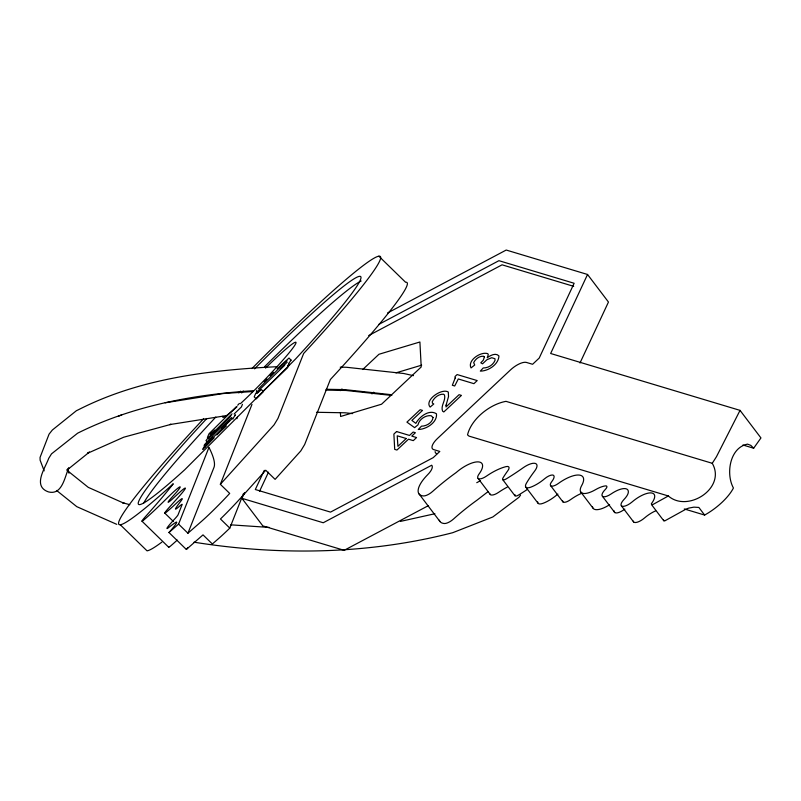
<?xml version="1.0" encoding="UTF-8"?>
<svg xmlns="http://www.w3.org/2000/svg" width="801" height="801" viewBox="0 0 801 801"><rect width="100%" height="100%" fill="white"/><g stroke="black" fill="none" stroke-linecap="round" stroke-linejoin="round"><path stroke-width="1.2" d="M202.903 448.86L204.565 446.007L231.93 418.803M178.583 524.104L208.961 447.399A159.059 27.324 45 0 1 213.957 467.464L187.935 533.226L178.583 524.104L168.971 532.515L186.333 549.456L203.013 534.878L212.365 543.999L218.573 538.572A36.926 2.703 -45.7 0 0 228.225 529.641L229.807 528.099L243.494 493.506M236.876 418.723L237.356 417.211M187.935 533.226L201.201 521.631A36.926 2.703 -45.7 0 0 227.524 495.769L229.697 493.426L220.345 484.305L251.985 404.395M284.645 365.326L255.719 393.401L254.217 396.895L256.22 398.848L263.489 391.529L261.316 389.576L256.951 393.511M68.746 467.954C64.791 476.535 62.338 495.609 48.36 491.874C32.2 486.167 45.216 468.134 48.701 458.372L51.504 453.867L77.647 433.181C131.985 406.027 192.881 394.503 253.136 390.728M428.515 505.581L344.16 550.327L262.828 525.897L241.912 498.322L244.545 492.685M264.28 470.337L255.319 489.521L330.523 512.109L433.201 457.651L439.809 451.444L433.711 449.611A14.038 5.337 -37.2 0 1 437.516 438.467L510.487 369.932A14.038 5.337 -37.2 0 1 526.497 362.452L532.595 364.285L539.203 358.077L574.137 283.274L498.923 260.685L378.803 324.405M259.514 491.403L268.475 472.21M387.534 312.991L506.212 250.042L587.544 274.473L550.647 353.491L740.034 410.372L760.95 437.947L753.661 448.22L742.917 444.996M579.994 363.003L608.46 302.047L587.544 274.473M740.034 410.372L716.464 456.71L712.259 463.298C726.567 488.029 687.789 513.091 668.344 495.979L469.006 436.114L467.524 434.883C471.338 418.873 490.012 404.165 506.002 401.351L712.259 463.298M280.19 369.191L287.269 362.082M256.831 390.187L256.4 391.268L257.742 392.57M221.857 428.185L229.086 420.455M286.888 360.49L258.473 388.875M231.018 415.629L208.62 437.977M520.57 495.118L518.968 497.271L492.815 516.975L452.765 532.685C368.56 554.422 279.649 555.854 194.012 542.187M68.576 468.154L66.853 470.197L89.442 452.054L87.439 453.356L123.744 437.206L171.064 424.32L169.722 424.59L225.492 415.759M233.171 418.162L235.494 414.828L234.993 415.078M237.667 405.256L239.379 403.424M288.66 363.444L291.093 360.24L289.021 358.037L277.066 368.84M220.345 484.305L274.052 424.88L277.937 418.462L303.649 353.471A187.124 13.687 -45.7 0 0 377.902 256.41A187.124 13.687 -45.7 0 0 251.935 368.55M202.833 449.511L214.197 437.757M226.403 425.912L216.811 434.933M264.13 381.967L266.983 378.993M270.127 375.779L273.572 372.305M236.555 406.487L209.021 433.772L207.419 437.426L208.761 438.728M234.102 414.007L241.381 406.968L242.443 404.325M287.609 365.667L289.271 364.034L287.539 367.709L263.469 390.928M340.205 390.668L342.007 388.976M362.733 369.511L378.953 354.272L419.904 341.997L421.216 366.968L381.566 404.205L340.615 416.48L340.415 412.735M371.974 393.892L373.777 392.2M488.139 491.574L477.066 500.134A107.324 40.841 -37.2 0 0 453.496 519.048A8.821 3.354 -37.2 0 1 444.365 523.524A28.365 10.793 -37.2 0 1 439.288 520.199M212.736 437.206L206.818 442.763M232.04 413.857L208.1 437.817L205.997 440.61L207.379 442.132M290.363 360.37L291.023 359.989M668.344 495.979L652.364 504.81L651.343 503.749A19.094 7.269 -37.2 0 0 651.273 492.925A19.094 7.269 -37.2 0 0 632.129 501.927A9.412 3.584 -37.2 0 1 622.147 506.262A9.412 3.584 -37.2 0 1 623.989 499.484A13.607 5.176 -37.2 0 0 628.324 492.335A18.063 6.869 -37.2 0 0 611.113 493.957A9.622 3.665 -37.2 0 1 602.522 496.4L614.778 512.56M476.755 482.703L480.3 480.78M368.71 335.549L502.067 264.821L573.686 286.337M118.438 416.3L121.862 414.778M395.934 372.876L421.676 365.156M400.36 521.421L434.903 513.731M165.196 402.793L223.559 393.501L252.936 391.529M277.376 366.678C209.522 370.012 139.845 378.432 78.568 409.671L76.405 410.703L52.365 430.007L49.061 434.162L40.05 457.441L40.12 460.215L44.185 470.868M340.235 367.158L346.402 367.269L403.824 373.516L413.446 375.659M326.157 389.286L344.73 389.616L391.479 394.703M325.977 390.107L345.952 390.467L391.829 395.454M316.495 412.285L345.171 412.795L352.6 413.606M230.738 524.835L269.196 527.418M210.012 434.292L214.888 430.037M129.782 504.69L122.633 502.748L124.445 503.459L88.3 487.378L67.464 470.648M684.294 508.955L704.63 515.063A34.383 13.086 -37.2 0 0 733.426 488.009C725.656 473.972 729.701 447.569 747.523 444.124L750.837 445.396L753.661 448.22M651.453 504.54L663.709 520.7L664.62 520.97L684.144 510.177A21.557 18.633 7.9 0 1 688.85 508.084L693.916 507.143L698.852 507.444L704.63 515.063M241.912 498.322L323.234 522.753L431.709 465.221A13.567 5.166 -37.2 0 1 427.724 474.643A28.365 10.793 -37.2 0 0 423.449 495.949A8.821 3.354 -37.2 0 0 432.58 491.474A107.324 40.841 -37.2 0 1 456.149 472.56A22.168 8.441 -37.2 0 1 478.317 461.887A22.168 8.441 -37.2 0 1 479.088 473.952A9.101 3.464 -37.2 0 0 478.758 478.798A9.101 3.464 -37.2 0 0 486.407 476.154A33.812 12.866 -37.2 0 1 506.162 466.603A7.75 2.944 -37.2 0 1 507.884 470.628A83.154 31.64 -37.2 0 0 502.968 477.957A4.335 1.652 -37.2 0 0 506.222 478.928A119.349 45.417 -37.2 0 0 523.183 467.744A13.977 5.317 -37.2 0 1 535.298 463.429A13.977 5.317 -37.2 0 1 534.577 471.168A92.676 35.264 -37.2 0 0 526.317 483.383A10.253 3.905 -37.2 0 0 530.673 487.208A21.136 8.04 -37.2 0 0 544.64 478.728A8.07 3.074 -37.2 0 1 554.052 476.084A12.095 4.596 -37.2 0 1 551.809 481.541A7.9 3.004 -37.2 0 0 551.268 486.077A7.9 3.004 -37.2 0 0 558.307 483.494A24.991 9.512 -37.2 0 1 579.053 475.053A24.991 9.512 -37.2 0 1 581.696 485.526A19.044 7.249 -37.2 0 0 595.523 489.671A19.064 7.249 -37.2 0 1 605.606 485.877A4.796 1.822 -37.2 0 1 605.266 489.511A9.622 3.665 -37.2 0 0 602.522 496.4M116.766 524.355L76.786 506.663L56.631 490.482M378.863 256.21L405.576 282.262A187.124 13.687 -45.7 0 1 330.362 379.534L304.66 444.525L300.775 450.943L275.103 479.368L265.752 470.247L240.63 498.062A36.926 2.703 -45.7 0 1 221.607 517.857L220.455 518.978L229.807 528.099M233.021 419.063L231.519 417.591L230.538 418.302L215.229 433.041L204.525 444.645L204.155 445.486L205.487 446.788M164.776 513.091L173.457 521.561M141.967 521.171L168.691 547.233M120.3 524.765L147.024 550.828A187.124 13.687 -45.7 0 0 161.812 542.157M621.356 505.781L633.611 521.942M580.605 491.804L592.86 507.954M550.688 485.746L562.933 501.907M525.646 486.908L537.902 503.068M502.617 479.499L514.873 495.659M478.117 478.447L490.362 494.607M419.043 493.937L439.959 521.511M67.624 470.848L69.096 473.081L67.755 469.756M663.598 519.899L663.709 520.7M655.659 510.848A19.094 7.269 -37.2 0 0 644.384 518.077A9.412 3.584 -37.2 0 1 633.261 521.121M436.845 453.746A14.038 5.337 -37.2 0 1 435.123 451.584M526.998 489.671A119.349 45.417 -37.2 0 1 518.477 495.088A4.335 1.652 -37.2 0 1 514.973 494.567M507.233 487.138A33.812 12.866 -37.2 0 0 498.663 492.305A9.101 3.464 -37.2 0 1 489.992 494.037M624.84 509.146A18.063 6.869 -37.2 0 0 623.368 510.117A9.622 3.665 -37.2 0 1 614.207 510.978M592.5 506.753A19.044 7.249 -37.2 0 0 607.779 505.831A19.064 7.249 -37.2 0 1 609.621 504.82M557.886 494.087A8.07 3.074 -37.2 0 0 556.895 494.878A21.136 8.04 -37.2 0 1 542.928 503.358A10.253 3.905 -37.2 0 1 537.701 501.907M562.572 500.645A7.9 3.004 -37.2 0 0 570.562 499.644A24.991 9.512 -37.2 0 1 581.967 493.166M143.81 502.908A159.059 11.635 -45.7 0 1 215.789 417.091M238.828 392.89A159.059 11.635 -45.7 0 1 240.52 391.138M264.52 366.778A159.059 11.635 -45.7 0 1 361.171 281.001M265.562 368.1A52.395 3.835 -45.7 0 1 293.757 346.813A52.395 3.835 -45.7 0 1 240.4 403.694M237.046 406.758A52.395 3.835 -45.7 0 1 222.868 416.26M241.672 392.931A52.395 3.835 -45.7 0 1 243.374 391.068M168.971 532.515A28.666 2.093 -45.7 0 0 174.838 522.953A121.151 8.861 -45.7 0 0 168.711 527.509A15.559 1.141 -45.7 0 1 174.037 519.689A8.821 0.641 -45.7 0 0 178.042 514.863L182.027 504.79A11.124 0.811 -45.7 0 0 179.514 506.222A16.891 1.232 -45.7 0 1 175.669 508.455A57.902 4.235 -45.7 0 1 180.185 502.037A23.019 1.682 -45.7 0 0 182.268 498.793A16.3 1.191 -45.7 0 0 176.4 503.218A53.917 3.945 -45.7 0 1 167.109 511.559A12.476 0.911 -45.7 0 1 168.4 508.305L177.902 497.731A22.078 1.612 -45.7 0 0 185.351 488.34A19.925 1.462 -45.7 0 0 178.623 493.256L171.895 499.484A18.033 1.322 -45.7 0 1 168.42 502.177A10.763 0.791 -45.7 0 1 171.624 497.641L176.07 492.715A21.206 1.552 -45.7 0 0 179.464 487.048A21.206 1.552 -45.7 0 0 167.92 497.271A54.298 3.975 -45.7 0 1 144.18 519.679A10.934 0.801 -45.7 0 1 145.331 516.755A121.632 8.901 -45.7 0 0 173.256 483.774A187.124 13.687 -45.7 0 1 119.689 519.629A187.124 13.687 -45.7 0 1 203.614 418.793M254.558 368.84A159.059 11.635 -45.7 0 1 358.938 276.445A159.059 11.635 -45.7 0 1 295.539 359.018L184.701 469.786A159.059 11.635 -45.7 0 1 138.933 500.795A159.059 11.635 -45.7 0 1 206.848 418.472M177.231 540.094A54.298 3.975 -45.7 0 1 170.893 545.741A10.934 0.801 -45.7 0 1 168.911 546.683M188.015 547.534A28.666 2.093 -45.7 0 1 186.333 549.456M433.041 417.471C432.48 422.728 426.392 426.212 421.476 426.172L418.262 429.466C426.212 429.476 437.496 422.467 436.475 413.807C429.146 408.991 419.414 416.77 415.829 423.359L411.874 420.405L422.507 410.412L420.165 409.712L406.928 422.137L414.618 427.654L417.992 424.85C419.113 419.394 425.541 414.968 431.108 415.719L433.041 417.471M446.047 405.276L445.997 406.978L459.073 394.693L461.436 395.404L443.814 411.954L442.613 411.193C440.31 405.797 446.127 400.4 444.465 394.953L443.444 394.202C438.708 393.922 434.222 397.616 432.25 401.722L432.42 403.133L433.772 403.994L430.147 407.078C423.999 400.31 441.751 387.844 448.31 392.029L448.53 396.565L446.047 405.276M484.415 356.986L483.283 360.21L480.78 362.813L482.552 363.814L486.878 359.749L491.714 357.717L494.948 358.728L495.058 360.29C493.226 364.946 488.179 368.09 483.223 367.969L480.29 371.123C488.4 371.123 498.612 364.445 498.953 355.934C495.759 352.44 490.322 355.444 487.248 357.727L488.27 354.713L487.869 353.702C480.93 351.138 467.093 360.48 471.028 367.929L474.723 365.006L473.671 362.633C475.373 359.058 479.308 355.894 483.414 356.215L484.415 356.986M455.188 378.032L452.335 385.281L454.708 385.992L458.292 378.963L473.932 383.669L477.206 380.585L457.131 374.558L455.008 376.55L455.188 378.032M396.565 431.549L393.882 434.072L394.703 449.371L396.946 450.042L408.49 439.198L413.286 440.64L416.56 437.556L411.774 436.114L415.389 432.72L413.136 432.049L409.521 435.444L396.565 431.549M406.247 438.527L397.917 446.337L397.236 435.814L406.247 438.527"/></g></svg>
